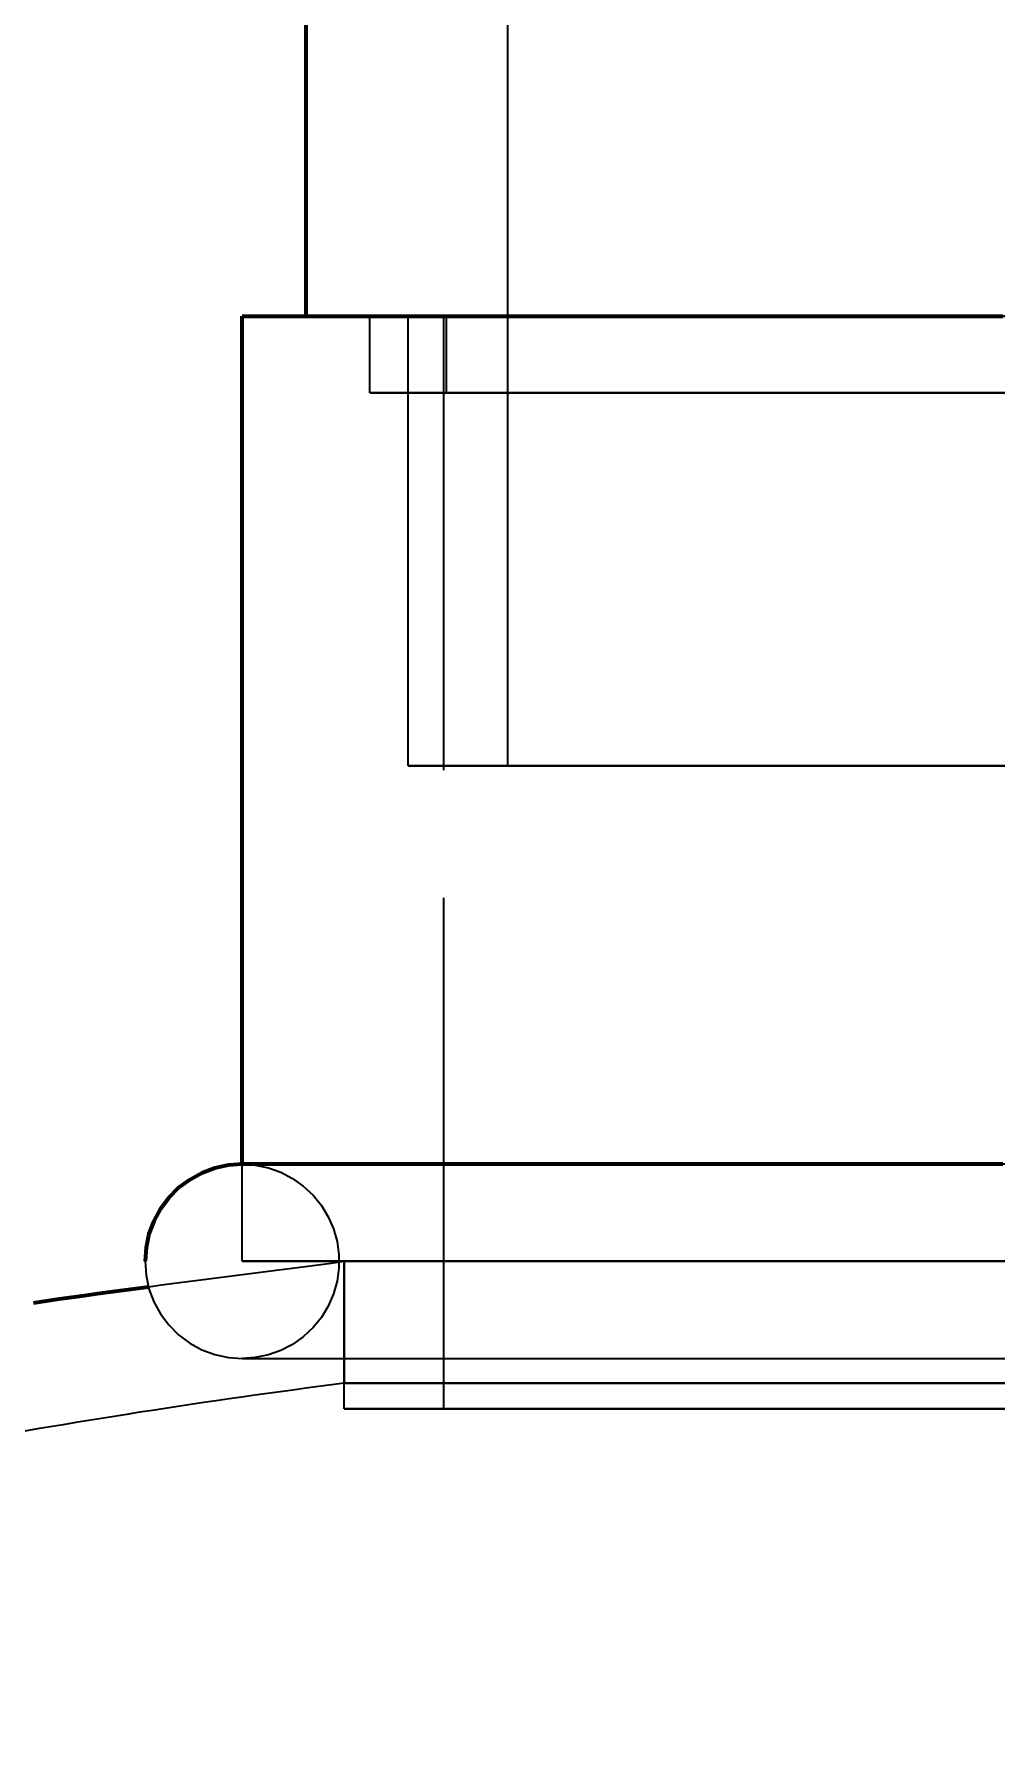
# Model space of a CAD drawing. Header units: millimetres. Extents: x 0 to 2382, y 0 to 420.
# Drawn here: x 992.16 to 999.7, y 332.97 to 346.25 of the extents above; entities that cross this region are included whole.
import ezdxf

# ---------------------------------------------------------------- set-up
doc = ezdxf.new("R2010")
doc.units = ezdxf.units.MM
doc.linetypes.add('IRAM-E-TRAZOS', pattern=[5, 4, -1])
for name, color, linetype, lineweight in [('01-VISIBLE', 7, 'CONTINUOUS', 70), ('02-OCULTA', 4, 'IRAM-E-TRAZOS', 35), ('08-FINA', 5, 'CONTINUOUS', 18)]:
    doc.layers.add(name, color=color, linetype=linetype, lineweight=lineweight)

msp = doc.modelspace()

# ---------------------------------------------------------------- linework, layer by layer
at = {"layer": '01-VISIBLE'}
for points in [[(994.292, 344.043), (994.292, 346.443)], [(993.792, 344.043), (993.893, 344.043), (993.994, 344.043), (994.095, 344.043), (994.196, 344.043), (994.297, 344.043), (994.397, 344.043), (994.498, 344.043), (994.599, 344.043), (994.7, 344.043), (994.801, 344.043), (994.902, 344.043), (995.003, 344.043), (995.104, 344.043), (995.205, 344.043), (995.306, 344.043), (995.407, 344.043), (995.508, 344.043), (995.609, 344.043), (995.71, 344.043), (995.811, 344.043), (995.912, 344.043), (996.013, 344.043), (996.114, 344.043), (996.215, 344.043), (996.316, 344.043), (996.417, 344.043), (996.518, 344.043), (996.619, 344.043), (996.72, 344.043), (996.821, 344.043), (996.922, 344.043), (997.023, 344.043), (997.124, 344.043), (997.225, 344.043), (997.326, 344.043), (997.427, 344.043), (997.527, 344.043), (997.628, 344.043), (997.729, 344.043), (997.83, 344.043), (997.931, 344.043), (998.032, 344.043), (998.133, 344.043), (998.234, 344.043), (998.335, 344.043), (998.436, 344.043), (998.537, 344.043), (998.638, 344.043), (998.739, 344.043), (998.84, 344.043), (998.941, 344.043), (999.042, 344.043), (999.143, 344.043), (999.244, 344.043), (999.345, 344.043), (999.446, 344.043), (999.547, 344.043), (999.648, 344.043), (999.749, 344.043)], [(993.792, 337.403), (993.792, 344.043)], [(993.792, 337.403), (993.684, 337.395), (993.578, 337.372), (993.476, 337.334), (993.381, 337.282), (993.294, 337.217), (993.217, 337.14), (993.152, 337.053), (993.1, 336.958), (993.062, 336.857), (993.039, 336.751), (993.032, 336.643)], [(995.372, 337.403), (995.266, 337.403), (995.161, 337.403), (995.056, 337.403), (994.95, 337.403), (994.845, 337.403), (994.74, 337.403), (994.634, 337.403), (994.529, 337.403), (994.424, 337.403), (994.318, 337.403), (994.213, 337.403), (994.108, 337.403), (994.002, 337.403), (993.897, 337.403), (993.792, 337.403)], [(999.749, 337.403), (999.648, 337.403), (999.547, 337.403), (999.446, 337.403), (999.345, 337.403), (999.244, 337.403), (999.143, 337.403), (999.042, 337.403), (998.941, 337.403), (998.84, 337.403), (998.739, 337.403), (998.638, 337.403), (998.537, 337.403), (998.436, 337.403), (998.335, 337.403), (998.234, 337.403), (998.133, 337.403), (998.032, 337.403), (997.931, 337.403), (997.83, 337.403), (997.729, 337.403), (997.628, 337.403), (997.527, 337.403), (997.427, 337.403), (997.326, 337.403), (997.225, 337.403), (997.124, 337.403), (997.023, 337.403), (996.922, 337.403), (996.821, 337.403), (996.72, 337.403), (996.619, 337.403), (996.518, 337.403), (996.417, 337.403), (996.316, 337.403), (996.215, 337.403), (996.114, 337.403), (996.013, 337.403), (995.912, 337.403), (995.811, 337.403), (995.71, 337.403), (995.609, 337.403), (995.508, 337.403), (995.407, 337.403), (995.306, 337.403), (995.205, 337.403), (995.104, 337.403), (995.003, 337.403), (994.902, 337.403), (994.801, 337.403), (994.7, 337.403), (994.599, 337.403), (994.498, 337.403), (994.397, 337.403), (994.297, 337.403), (994.196, 337.403), (994.095, 337.403), (993.994, 337.403), (993.893, 337.403), (993.792, 337.403)], [(992.158, 336.319), (992.258, 336.334), (992.358, 336.348), (992.458, 336.362), (992.558, 336.376), (992.658, 336.39), (992.758, 336.404), (992.858, 336.417), (992.958, 336.431), (993.058, 336.444)]]:
    msp.add_lwpolyline(points, dxfattribs=at)
at = {"layer": '02-OCULTA'}
for points in [[(995.872, 344.043), (995.872, 346.443)], [(999.792, 344.043), (999.692, 344.043), (999.592, 344.043), (999.492, 344.043), (999.392, 344.043), (999.292, 344.043), (999.192, 344.043), (999.092, 344.043), (998.992, 344.043), (998.892, 344.043), (998.792, 344.043), (998.692, 344.043), (998.592, 344.043), (998.492, 344.043), (998.392, 344.043), (998.292, 344.043), (998.192, 344.043), (998.092, 344.043), (997.992, 344.043), (997.892, 344.043), (997.792, 344.043), (997.692, 344.043), (997.592, 344.043), (997.492, 344.043), (997.392, 344.043), (997.292, 344.043), (997.192, 344.043), (997.092, 344.043), (996.992, 344.043), (996.892, 344.043), (996.792, 344.043), (996.692, 344.043), (996.592, 344.043), (996.492, 344.043), (996.392, 344.043), (996.292, 344.043), (996.192, 344.043), (996.092, 344.043), (995.992, 344.043), (995.892, 344.043), (995.792, 344.043), (995.692, 344.043), (995.592, 344.043), (995.492, 344.043), (995.392, 344.043), (995.292, 344.043), (995.192, 344.043), (995.092, 344.043), (994.992, 344.043), (994.892, 344.043), (994.792, 344.043), (994.692, 344.043), (994.592, 344.043), (994.492, 344.043), (994.392, 344.043), (994.292, 344.043), (994.192, 344.043), (994.092, 344.043), (993.992, 344.043), (993.892, 344.043), (993.792, 344.043)], [(999.792, 344.043), (999.692, 344.043), (999.592, 344.043), (999.492, 344.043), (999.392, 344.043), (999.292, 344.043), (999.192, 344.043), (999.092, 344.043), (998.992, 344.043), (998.892, 344.043), (998.792, 344.043), (998.692, 344.043), (998.592, 344.043), (998.492, 344.043), (998.392, 344.043), (998.292, 344.043), (998.192, 344.043), (998.092, 344.043), (997.992, 344.043), (997.892, 344.043), (997.792, 344.043), (997.692, 344.043), (997.592, 344.043), (997.492, 344.043), (997.392, 344.043), (997.292, 344.043), (997.192, 344.043), (997.092, 344.043), (996.992, 344.043), (996.892, 344.043), (996.792, 344.043), (996.692, 344.043), (996.592, 344.043), (996.492, 344.043), (996.392, 344.043), (996.292, 344.043), (996.192, 344.043), (996.092, 344.043), (995.992, 344.043), (995.892, 344.043), (995.792, 344.043), (995.692, 344.043), (995.592, 344.043), (995.492, 344.043), (995.392, 344.043), (995.292, 344.043), (995.192, 344.043), (995.092, 344.043), (994.992, 344.043), (994.892, 344.043), (994.792, 344.043), (994.692, 344.043), (994.592, 344.043), (994.492, 344.043), (994.392, 344.043), (994.292, 344.043)], [(994.292, 344.043), (994.392, 344.043), (994.492, 344.043), (994.592, 344.043), (994.692, 344.043), (994.792, 344.043), (994.892, 344.043), (994.992, 344.043), (995.092, 344.043), (995.192, 344.043), (995.292, 344.043), (995.392, 344.043), (995.492, 344.043), (995.592, 344.043), (995.692, 344.043), (995.792, 344.043), (995.892, 344.043), (995.992, 344.043), (996.092, 344.043), (996.192, 344.043), (996.292, 344.043), (996.392, 344.043), (996.492, 344.043), (996.592, 344.043), (996.692, 344.043), (996.792, 344.043), (996.892, 344.043), (996.992, 344.043), (997.092, 344.043), (997.192, 344.043), (997.292, 344.043), (997.392, 344.043), (997.492, 344.043), (997.592, 344.043), (997.692, 344.043), (997.792, 344.043), (997.892, 344.043), (997.992, 344.043), (998.092, 344.043), (998.192, 344.043), (998.292, 344.043), (998.392, 344.043), (998.492, 344.043), (998.592, 344.043), (998.692, 344.043), (998.792, 344.043), (998.892, 344.043), (998.992, 344.043), (999.092, 344.043), (999.192, 344.043), (999.292, 344.043), (999.392, 344.043), (999.492, 344.043), (999.592, 344.043), (999.692, 344.043), (999.792, 344.043)], [(999.792, 344.043), (999.692, 344.043), (999.592, 344.043), (999.492, 344.043), (999.392, 344.043), (999.292, 344.043), (999.192, 344.043), (999.092, 344.043), (998.992, 344.043), (998.892, 344.043), (998.792, 344.043), (998.692, 344.043), (998.592, 344.043), (998.492, 344.043), (998.392, 344.043), (998.292, 344.043), (998.192, 344.043), (998.092, 344.043), (997.992, 344.043), (997.892, 344.043), (997.792, 344.043), (997.692, 344.043), (997.592, 344.043), (997.492, 344.043), (997.392, 344.043), (997.292, 344.043), (997.192, 344.043), (997.092, 344.043), (996.992, 344.043), (996.892, 344.043), (996.792, 344.043), (996.692, 344.043), (996.592, 344.043), (996.492, 344.043), (996.392, 344.043), (996.292, 344.043), (996.192, 344.043), (996.092, 344.043), (995.992, 344.043), (995.892, 344.043), (995.792, 344.043), (995.692, 344.043), (995.592, 344.043), (995.492, 344.043), (995.392, 344.043), (995.292, 344.043), (995.192, 344.043), (995.092, 344.043), (994.992, 344.043), (994.892, 344.043), (994.792, 344.043)], [(994.792, 344.043), (994.892, 344.043), (994.992, 344.043), (995.092, 344.043), (995.192, 344.043), (995.292, 344.043), (995.392, 344.043), (995.492, 344.043), (995.592, 344.043), (995.692, 344.043), (995.792, 344.043), (995.892, 344.043), (995.992, 344.043), (996.092, 344.043), (996.192, 344.043), (996.292, 344.043), (996.392, 344.043), (996.492, 344.043), (996.592, 344.043), (996.692, 344.043), (996.792, 344.043), (996.892, 344.043), (996.992, 344.043), (997.092, 344.043), (997.192, 344.043), (997.292, 344.043), (997.392, 344.043), (997.492, 344.043), (997.592, 344.043), (997.692, 344.043), (997.792, 344.043), (997.892, 344.043), (997.992, 344.043), (998.092, 344.043), (998.192, 344.043), (998.292, 344.043), (998.392, 344.043), (998.492, 344.043), (998.592, 344.043), (998.692, 344.043), (998.792, 344.043), (998.892, 344.043), (998.992, 344.043), (999.092, 344.043), (999.192, 344.043), (999.292, 344.043), (999.392, 344.043), (999.492, 344.043), (999.592, 344.043), (999.692, 344.043), (999.792, 344.043)], [(994.792, 343.443), (994.792, 344.043)], [(999.792, 344.043), (999.692, 344.043), (999.592, 344.043), (999.492, 344.043), (999.392, 344.043), (999.292, 344.043), (999.192, 344.043), (999.092, 344.043), (998.992, 344.043), (998.892, 344.043), (998.792, 344.043), (998.692, 344.043), (998.592, 344.043), (998.492, 344.043), (998.392, 344.043), (998.292, 344.043), (998.192, 344.043), (998.092, 344.043), (997.992, 344.043), (997.892, 344.043), (997.792, 344.043), (997.692, 344.043), (997.592, 344.043), (997.492, 344.043), (997.392, 344.043), (997.292, 344.043), (997.192, 344.043), (997.092, 344.043), (996.992, 344.043), (996.892, 344.043), (996.792, 344.043), (996.692, 344.043), (996.592, 344.043), (996.492, 344.043), (996.392, 344.043), (996.292, 344.043), (996.192, 344.043), (996.092, 344.043), (995.992, 344.043), (995.892, 344.043), (995.792, 344.043), (995.692, 344.043), (995.592, 344.043), (995.492, 344.043), (995.392, 344.043), (995.292, 344.043), (995.192, 344.043), (995.092, 344.043)], [(995.092, 344.043), (995.192, 344.043), (995.292, 344.043), (995.392, 344.043), (995.492, 344.043), (995.592, 344.043), (995.692, 344.043), (995.792, 344.043), (995.892, 344.043), (995.992, 344.043), (996.092, 344.043), (996.192, 344.043), (996.292, 344.043), (996.392, 344.043), (996.492, 344.043), (996.592, 344.043), (996.692, 344.043), (996.792, 344.043), (996.892, 344.043), (996.992, 344.043), (997.092, 344.043), (997.192, 344.043), (997.292, 344.043), (997.392, 344.043), (997.492, 344.043), (997.592, 344.043), (997.692, 344.043), (997.792, 344.043), (997.892, 344.043), (997.992, 344.043), (998.092, 344.043), (998.192, 344.043), (998.292, 344.043), (998.392, 344.043), (998.492, 344.043), (998.592, 344.043), (998.692, 344.043), (998.792, 344.043), (998.892, 344.043), (998.992, 344.043), (999.092, 344.043), (999.192, 344.043), (999.292, 344.043), (999.392, 344.043), (999.492, 344.043), (999.592, 344.043), (999.692, 344.043), (999.792, 344.043)], [(995.092, 340.523), (995.092, 344.043)], [(999.784, 344.043), (999.684, 344.043), (999.583, 344.043), (999.483, 344.043), (999.383, 344.043), (999.283, 344.043), (999.182, 344.043), (999.082, 344.043), (998.982, 344.043), (998.881, 344.043), (998.781, 344.043), (998.681, 344.043), (998.581, 344.043), (998.48, 344.043), (998.38, 344.043), (998.28, 344.043), (998.179, 344.043), (998.079, 344.043), (997.979, 344.043), (997.879, 344.043), (997.778, 344.043), (997.678, 344.043), (997.578, 344.043), (997.478, 344.043), (997.377, 344.043), (997.277, 344.043), (997.177, 344.043), (997.076, 344.043), (996.976, 344.043), (996.876, 344.043), (996.776, 344.043), (996.675, 344.043), (996.575, 344.043), (996.475, 344.043), (996.374, 344.043), (996.274, 344.043), (996.174, 344.043), (996.074, 344.043), (995.973, 344.043), (995.873, 344.043), (995.773, 344.043), (995.673, 344.043), (995.572, 344.043), (995.472, 344.043), (995.372, 344.043)], [(995.372, 344.043), (995.472, 344.043), (995.572, 344.043), (995.673, 344.043), (995.773, 344.043), (995.873, 344.043), (995.973, 344.043), (996.074, 344.043), (996.174, 344.043), (996.274, 344.043), (996.374, 344.043), (996.475, 344.043), (996.575, 344.043), (996.675, 344.043), (996.776, 344.043), (996.876, 344.043), (996.976, 344.043), (997.076, 344.043), (997.177, 344.043), (997.277, 344.043), (997.377, 344.043), (997.478, 344.043), (997.578, 344.043), (997.678, 344.043), (997.778, 344.043), (997.879, 344.043), (997.979, 344.043), (998.079, 344.043), (998.179, 344.043), (998.28, 344.043), (998.38, 344.043), (998.48, 344.043), (998.581, 344.043), (998.681, 344.043), (998.781, 344.043), (998.881, 344.043), (998.982, 344.043), (999.082, 344.043), (999.182, 344.043), (999.283, 344.043), (999.383, 344.043), (999.483, 344.043), (999.583, 344.043), (999.684, 344.043), (999.784, 344.043)], [(995.372, 335.488), (995.372, 344.043)], [(999.792, 344.043), (999.692, 344.043), (999.592, 344.043), (999.492, 344.043), (999.392, 344.043), (999.292, 344.043), (999.192, 344.043), (999.092, 344.043), (998.992, 344.043), (998.892, 344.043), (998.792, 344.043), (998.692, 344.043), (998.592, 344.043), (998.492, 344.043), (998.392, 344.043), (998.292, 344.043), (998.192, 344.043), (998.092, 344.043), (997.992, 344.043), (997.892, 344.043), (997.792, 344.043), (997.692, 344.043), (997.592, 344.043), (997.492, 344.043), (997.392, 344.043), (997.292, 344.043), (997.192, 344.043), (997.092, 344.043), (996.992, 344.043), (996.892, 344.043), (996.792, 344.043), (996.692, 344.043), (996.592, 344.043), (996.492, 344.043), (996.392, 344.043), (996.292, 344.043), (996.192, 344.043), (996.092, 344.043), (995.992, 344.043), (995.892, 344.043), (995.792, 344.043), (995.692, 344.043), (995.592, 344.043), (995.492, 344.043), (995.392, 344.043)], [(995.392, 344.043), (995.492, 344.043), (995.592, 344.043), (995.692, 344.043), (995.792, 344.043), (995.892, 344.043), (995.992, 344.043), (996.092, 344.043), (996.192, 344.043), (996.292, 344.043), (996.392, 344.043), (996.492, 344.043), (996.592, 344.043), (996.692, 344.043), (996.792, 344.043), (996.892, 344.043), (996.992, 344.043), (997.092, 344.043), (997.192, 344.043), (997.292, 344.043), (997.392, 344.043), (997.492, 344.043), (997.592, 344.043), (997.692, 344.043), (997.792, 344.043), (997.892, 344.043), (997.992, 344.043), (998.092, 344.043), (998.192, 344.043), (998.292, 344.043), (998.392, 344.043), (998.492, 344.043), (998.592, 344.043), (998.692, 344.043), (998.792, 344.043), (998.892, 344.043), (998.992, 344.043), (999.092, 344.043), (999.192, 344.043), (999.292, 344.043), (999.392, 344.043), (999.492, 344.043), (999.592, 344.043), (999.692, 344.043), (999.792, 344.043)], [(995.392, 343.443), (995.392, 344.043)], [(999.783, 344.043), (999.683, 344.043), (999.583, 344.043), (999.482, 344.043), (999.382, 344.043), (999.282, 344.043), (999.182, 344.043), (999.081, 344.043), (998.981, 344.043), (998.881, 344.043), (998.78, 344.043), (998.68, 344.043), (998.58, 344.043), (998.479, 344.043), (998.379, 344.043), (998.279, 344.043), (998.179, 344.043), (998.078, 344.043), (997.978, 344.043), (997.878, 344.043), (997.777, 344.043), (997.677, 344.043), (997.577, 344.043), (997.476, 344.043), (997.376, 344.043), (997.276, 344.043), (997.176, 344.043), (997.075, 344.043), (996.975, 344.043), (996.875, 344.043), (996.774, 344.043), (996.674, 344.043), (996.574, 344.043), (996.473, 344.043), (996.373, 344.043), (996.273, 344.043), (996.173, 344.043), (996.072, 344.043), (995.972, 344.043), (995.872, 344.043)], [(995.872, 344.043), (995.972, 344.043), (996.072, 344.043), (996.173, 344.043), (996.273, 344.043), (996.373, 344.043), (996.473, 344.043), (996.574, 344.043), (996.674, 344.043), (996.774, 344.043), (996.875, 344.043), (996.975, 344.043), (997.075, 344.043), (997.176, 344.043), (997.276, 344.043), (997.376, 344.043), (997.476, 344.043), (997.577, 344.043), (997.677, 344.043), (997.777, 344.043), (997.878, 344.043), (997.978, 344.043), (998.078, 344.043), (998.179, 344.043), (998.279, 344.043), (998.379, 344.043), (998.479, 344.043), (998.58, 344.043), (998.68, 344.043), (998.78, 344.043), (998.881, 344.043), (998.981, 344.043), (999.081, 344.043), (999.182, 344.043), (999.282, 344.043), (999.382, 344.043), (999.482, 344.043), (999.583, 344.043), (999.683, 344.043), (999.783, 344.043)], [(999.783, 344.043), (999.683, 344.043), (999.583, 344.043), (999.482, 344.043), (999.382, 344.043), (999.282, 344.043), (999.182, 344.043), (999.081, 344.043), (998.981, 344.043), (998.881, 344.043), (998.78, 344.043), (998.68, 344.043), (998.58, 344.043), (998.479, 344.043), (998.379, 344.043), (998.279, 344.043), (998.179, 344.043), (998.078, 344.043), (997.978, 344.043), (997.878, 344.043), (997.777, 344.043), (997.677, 344.043), (997.577, 344.043), (997.476, 344.043), (997.376, 344.043), (997.276, 344.043), (997.176, 344.043), (997.075, 344.043), (996.975, 344.043), (996.875, 344.043), (996.774, 344.043), (996.674, 344.043), (996.574, 344.043), (996.473, 344.043), (996.373, 344.043), (996.273, 344.043), (996.173, 344.043), (996.072, 344.043), (995.972, 344.043), (995.872, 344.043)], [(995.872, 344.043), (995.972, 344.043), (996.072, 344.043), (996.173, 344.043), (996.273, 344.043), (996.373, 344.043), (996.473, 344.043), (996.574, 344.043), (996.674, 344.043), (996.774, 344.043), (996.875, 344.043), (996.975, 344.043), (997.075, 344.043), (997.176, 344.043), (997.276, 344.043), (997.376, 344.043), (997.476, 344.043), (997.577, 344.043), (997.677, 344.043), (997.777, 344.043), (997.878, 344.043), (997.978, 344.043), (998.078, 344.043), (998.179, 344.043), (998.279, 344.043), (998.379, 344.043), (998.479, 344.043), (998.58, 344.043), (998.68, 344.043), (998.78, 344.043), (998.881, 344.043), (998.981, 344.043), (999.081, 344.043), (999.182, 344.043), (999.282, 344.043), (999.382, 344.043), (999.482, 344.043), (999.583, 344.043), (999.683, 344.043), (999.783, 344.043)], [(995.872, 340.523), (995.872, 344.043)], [(999.792, 343.443), (999.692, 343.443), (999.592, 343.443), (999.492, 343.443), (999.392, 343.443), (999.292, 343.443), (999.192, 343.443), (999.092, 343.443), (998.992, 343.443), (998.892, 343.443), (998.792, 343.443), (998.692, 343.443), (998.592, 343.443), (998.492, 343.443), (998.392, 343.443), (998.292, 343.443), (998.192, 343.443), (998.092, 343.443), (997.992, 343.443), (997.892, 343.443), (997.792, 343.443), (997.692, 343.443), (997.592, 343.443), (997.492, 343.443), (997.392, 343.443), (997.292, 343.443), (997.192, 343.443), (997.092, 343.443), (996.992, 343.443), (996.892, 343.443), (996.792, 343.443), (996.692, 343.443), (996.592, 343.443), (996.492, 343.443), (996.392, 343.443), (996.292, 343.443), (996.192, 343.443), (996.092, 343.443), (995.992, 343.443), (995.892, 343.443), (995.792, 343.443), (995.692, 343.443), (995.592, 343.443), (995.492, 343.443), (995.392, 343.443), (995.292, 343.443), (995.192, 343.443), (995.092, 343.443), (994.992, 343.443), (994.892, 343.443), (994.792, 343.443)], [(994.792, 343.443), (994.892, 343.443), (994.992, 343.443), (995.092, 343.443), (995.192, 343.443), (995.292, 343.443), (995.392, 343.443), (995.492, 343.443), (995.592, 343.443), (995.692, 343.443), (995.792, 343.443), (995.892, 343.443), (995.992, 343.443), (996.092, 343.443), (996.192, 343.443), (996.292, 343.443), (996.392, 343.443), (996.492, 343.443), (996.592, 343.443), (996.692, 343.443), (996.792, 343.443), (996.892, 343.443), (996.992, 343.443), (997.092, 343.443), (997.192, 343.443), (997.292, 343.443), (997.392, 343.443), (997.492, 343.443), (997.592, 343.443), (997.692, 343.443), (997.792, 343.443), (997.892, 343.443), (997.992, 343.443), (998.092, 343.443), (998.192, 343.443), (998.292, 343.443), (998.392, 343.443), (998.492, 343.443), (998.592, 343.443), (998.692, 343.443), (998.792, 343.443), (998.892, 343.443), (998.992, 343.443), (999.092, 343.443), (999.192, 343.443), (999.292, 343.443), (999.392, 343.443), (999.492, 343.443), (999.592, 343.443), (999.692, 343.443), (999.792, 343.443)], [(999.792, 343.443), (999.692, 343.443), (999.592, 343.443), (999.492, 343.443), (999.392, 343.443), (999.292, 343.443), (999.192, 343.443), (999.092, 343.443), (998.992, 343.443), (998.892, 343.443), (998.792, 343.443), (998.692, 343.443), (998.592, 343.443), (998.492, 343.443), (998.392, 343.443), (998.292, 343.443), (998.192, 343.443), (998.092, 343.443), (997.992, 343.443), (997.892, 343.443), (997.792, 343.443), (997.692, 343.443), (997.592, 343.443), (997.492, 343.443), (997.392, 343.443), (997.292, 343.443), (997.192, 343.443), (997.092, 343.443), (996.992, 343.443), (996.892, 343.443), (996.792, 343.443), (996.692, 343.443), (996.592, 343.443), (996.492, 343.443), (996.392, 343.443), (996.292, 343.443), (996.192, 343.443), (996.092, 343.443), (995.992, 343.443), (995.892, 343.443), (995.792, 343.443), (995.692, 343.443), (995.592, 343.443), (995.492, 343.443), (995.392, 343.443)], [(995.392, 343.443), (995.492, 343.443), (995.592, 343.443), (995.692, 343.443), (995.792, 343.443), (995.892, 343.443), (995.992, 343.443), (996.092, 343.443), (996.192, 343.443), (996.292, 343.443), (996.392, 343.443), (996.492, 343.443), (996.592, 343.443), (996.692, 343.443), (996.792, 343.443), (996.892, 343.443), (996.992, 343.443), (997.092, 343.443), (997.192, 343.443), (997.292, 343.443), (997.392, 343.443), (997.492, 343.443), (997.592, 343.443), (997.692, 343.443), (997.792, 343.443), (997.892, 343.443), (997.992, 343.443), (998.092, 343.443), (998.192, 343.443), (998.292, 343.443), (998.392, 343.443), (998.492, 343.443), (998.592, 343.443), (998.692, 343.443), (998.792, 343.443), (998.892, 343.443), (998.992, 343.443), (999.092, 343.443), (999.192, 343.443), (999.292, 343.443), (999.392, 343.443), (999.492, 343.443), (999.592, 343.443), (999.692, 343.443), (999.792, 343.443)], [(999.792, 340.523), (999.692, 340.523), (999.592, 340.523), (999.492, 340.523), (999.392, 340.523), (999.292, 340.523), (999.192, 340.523), (999.092, 340.523), (998.992, 340.523), (998.892, 340.523), (998.792, 340.523), (998.692, 340.523), (998.592, 340.523), (998.492, 340.523), (998.392, 340.523), (998.292, 340.523), (998.192, 340.523), (998.092, 340.523), (997.992, 340.523), (997.892, 340.523), (997.792, 340.523), (997.692, 340.523), (997.592, 340.523), (997.492, 340.523), (997.392, 340.523), (997.292, 340.523), (997.192, 340.523), (997.092, 340.523), (996.992, 340.523), (996.892, 340.523), (996.792, 340.523), (996.692, 340.523), (996.592, 340.523), (996.492, 340.523), (996.392, 340.523), (996.292, 340.523), (996.192, 340.523), (996.092, 340.523), (995.992, 340.523), (995.892, 340.523), (995.792, 340.523), (995.692, 340.523), (995.592, 340.523), (995.492, 340.523), (995.392, 340.523), (995.292, 340.523), (995.192, 340.523), (995.092, 340.523)], [(995.092, 340.523), (995.192, 340.523), (995.292, 340.523), (995.392, 340.523), (995.492, 340.523), (995.592, 340.523), (995.692, 340.523), (995.792, 340.523), (995.892, 340.523), (995.992, 340.523), (996.092, 340.523), (996.192, 340.523), (996.292, 340.523), (996.392, 340.523), (996.492, 340.523), (996.592, 340.523), (996.692, 340.523), (996.792, 340.523), (996.892, 340.523), (996.992, 340.523), (997.092, 340.523), (997.192, 340.523), (997.292, 340.523), (997.392, 340.523), (997.492, 340.523), (997.592, 340.523), (997.692, 340.523), (997.792, 340.523), (997.892, 340.523), (997.992, 340.523), (998.092, 340.523), (998.192, 340.523), (998.292, 340.523), (998.392, 340.523), (998.492, 340.523), (998.592, 340.523), (998.692, 340.523), (998.792, 340.523), (998.892, 340.523), (998.992, 340.523), (999.092, 340.523), (999.192, 340.523), (999.292, 340.523), (999.392, 340.523), (999.492, 340.523), (999.592, 340.523), (999.692, 340.523), (999.792, 340.523)], [(999.783, 340.523), (999.683, 340.523), (999.583, 340.523), (999.482, 340.523), (999.382, 340.523), (999.282, 340.523), (999.182, 340.523), (999.081, 340.523), (998.981, 340.523), (998.881, 340.523), (998.78, 340.523), (998.68, 340.523), (998.58, 340.523), (998.479, 340.523), (998.379, 340.523), (998.279, 340.523), (998.179, 340.523), (998.078, 340.523), (997.978, 340.523), (997.878, 340.523), (997.777, 340.523), (997.677, 340.523), (997.577, 340.523), (997.476, 340.523), (997.376, 340.523), (997.276, 340.523), (997.176, 340.523), (997.075, 340.523), (996.975, 340.523), (996.875, 340.523), (996.774, 340.523), (996.674, 340.523), (996.574, 340.523), (996.473, 340.523), (996.373, 340.523), (996.273, 340.523), (996.173, 340.523), (996.072, 340.523), (995.972, 340.523), (995.872, 340.523)], [(995.872, 340.523), (995.972, 340.523), (996.072, 340.523), (996.173, 340.523), (996.273, 340.523), (996.373, 340.523), (996.473, 340.523), (996.574, 340.523), (996.674, 340.523), (996.774, 340.523), (996.875, 340.523), (996.975, 340.523), (997.075, 340.523), (997.176, 340.523), (997.276, 340.523), (997.376, 340.523), (997.476, 340.523), (997.577, 340.523), (997.677, 340.523), (997.777, 340.523), (997.878, 340.523), (997.978, 340.523), (998.078, 340.523), (998.179, 340.523), (998.279, 340.523), (998.379, 340.523), (998.479, 340.523), (998.58, 340.523), (998.68, 340.523), (998.78, 340.523), (998.881, 340.523), (998.981, 340.523), (999.081, 340.523), (999.182, 340.523), (999.282, 340.523), (999.382, 340.523), (999.482, 340.523), (999.583, 340.523), (999.683, 340.523), (999.783, 340.523)], [(993.792, 336.643), (993.792, 337.403)], [(993.792, 337.403), (993.895, 337.396), (993.997, 337.374), (994.094, 337.34), (994.187, 337.292), (994.271, 337.232), (994.347, 337.161), (994.413, 337.081), (994.466, 336.992), (994.508, 336.897), (994.536, 336.797), (994.55, 336.694), (994.55, 336.591), (994.536, 336.488), (994.508, 336.388), (994.466, 336.293), (994.413, 336.204), (994.347, 336.124), (994.271, 336.053), (994.187, 335.993), (994.094, 335.946), (993.997, 335.911), (993.895, 335.89), (993.792, 335.883)], [(999.784, 337.403), (999.684, 337.403), (999.583, 337.403), (999.483, 337.403), (999.383, 337.403), (999.283, 337.403), (999.182, 337.403), (999.082, 337.403), (998.982, 337.403), (998.881, 337.403), (998.781, 337.403), (998.681, 337.403), (998.581, 337.403), (998.48, 337.403), (998.38, 337.403), (998.28, 337.403), (998.179, 337.403), (998.079, 337.403), (997.979, 337.403), (997.879, 337.403), (997.778, 337.403), (997.678, 337.403), (997.578, 337.403), (997.478, 337.403), (997.377, 337.403), (997.277, 337.403), (997.177, 337.403), (997.076, 337.403), (996.976, 337.403), (996.876, 337.403), (996.776, 337.403), (996.675, 337.403), (996.575, 337.403), (996.475, 337.403), (996.374, 337.403), (996.274, 337.403), (996.174, 337.403), (996.074, 337.403), (995.973, 337.403), (995.873, 337.403), (995.773, 337.403), (995.673, 337.403), (995.572, 337.403), (995.472, 337.403), (995.372, 337.403)], [(993.032, 336.643), (993.039, 336.534), (993.062, 336.428), (993.1, 336.327), (993.152, 336.232), (993.217, 336.145), (993.294, 336.068), (993.381, 336.003), (993.476, 335.951), (993.578, 335.913), (993.684, 335.89), (993.792, 335.883)], [(993.058, 336.444), (993.16, 336.458), (993.262, 336.471), (993.365, 336.485), (993.467, 336.498), (993.569, 336.511), (993.671, 336.525), (993.774, 336.538), (993.876, 336.551), (993.978, 336.564), (994.08, 336.577), (994.183, 336.59), (994.285, 336.603), (994.387, 336.616), (994.489, 336.629), (994.592, 336.643)], [(999.792, 336.643), (999.692, 336.643), (999.592, 336.643), (999.492, 336.643), (999.392, 336.643), (999.292, 336.643), (999.192, 336.643), (999.092, 336.643), (998.992, 336.643), (998.892, 336.643), (998.792, 336.643), (998.692, 336.643), (998.592, 336.643), (998.492, 336.643), (998.392, 336.643), (998.292, 336.643), (998.192, 336.643), (998.092, 336.643), (997.992, 336.643), (997.892, 336.643), (997.792, 336.643), (997.692, 336.643), (997.592, 336.643), (997.492, 336.643), (997.392, 336.643), (997.292, 336.643), (997.192, 336.643), (997.092, 336.643), (996.992, 336.643), (996.892, 336.643), (996.792, 336.643), (996.692, 336.643), (996.592, 336.643), (996.492, 336.643), (996.392, 336.643), (996.292, 336.643), (996.192, 336.643), (996.092, 336.643), (995.992, 336.643), (995.892, 336.643), (995.792, 336.643), (995.692, 336.643), (995.592, 336.643), (995.492, 336.643), (995.392, 336.643), (995.292, 336.643), (995.192, 336.643), (995.092, 336.643), (994.992, 336.643), (994.892, 336.643), (994.792, 336.643), (994.692, 336.643), (994.592, 336.643), (994.492, 336.643), (994.392, 336.643), (994.292, 336.643), (994.192, 336.643), (994.092, 336.643), (993.992, 336.643), (993.892, 336.643), (993.792, 336.643)], [(993.792, 336.643), (993.892, 336.643), (993.992, 336.643), (994.092, 336.643), (994.192, 336.643), (994.292, 336.643), (994.392, 336.643), (994.492, 336.643), (994.592, 336.643), (994.692, 336.643), (994.792, 336.643), (994.892, 336.643), (994.992, 336.643), (995.092, 336.643), (995.192, 336.643), (995.292, 336.643), (995.392, 336.643), (995.492, 336.643), (995.592, 336.643), (995.692, 336.643), (995.792, 336.643), (995.892, 336.643), (995.992, 336.643), (996.092, 336.643), (996.192, 336.643), (996.292, 336.643), (996.392, 336.643), (996.492, 336.643), (996.592, 336.643), (996.692, 336.643), (996.792, 336.643), (996.892, 336.643), (996.992, 336.643), (997.092, 336.643), (997.192, 336.643), (997.292, 336.643), (997.392, 336.643), (997.492, 336.643), (997.592, 336.643), (997.692, 336.643), (997.792, 336.643), (997.892, 336.643), (997.992, 336.643), (998.092, 336.643), (998.192, 336.643), (998.292, 336.643), (998.392, 336.643), (998.492, 336.643), (998.592, 336.643), (998.692, 336.643), (998.792, 336.643), (998.892, 336.643), (998.992, 336.643), (999.092, 336.643), (999.192, 336.643), (999.292, 336.643), (999.392, 336.643), (999.492, 336.643), (999.592, 336.643), (999.692, 336.643), (999.792, 336.643)], [(999.791, 336.643), (999.691, 336.643), (999.591, 336.643), (999.491, 336.643), (999.391, 336.643), (999.291, 336.643), (999.191, 336.643), (999.091, 336.643), (998.991, 336.643), (998.891, 336.643), (998.791, 336.643), (998.691, 336.643), (998.591, 336.643), (998.491, 336.643), (998.391, 336.643), (998.291, 336.643), (998.191, 336.643), (998.091, 336.643), (997.991, 336.643), (997.89, 336.643), (997.79, 336.643), (997.69, 336.643), (997.59, 336.643), (997.49, 336.643), (997.39, 336.643), (997.29, 336.643), (997.19, 336.643), (997.09, 336.643), (996.99, 336.643), (996.89, 336.643), (996.79, 336.643), (996.69, 336.643), (996.59, 336.643), (996.49, 336.643), (996.39, 336.643), (996.29, 336.643), (996.19, 336.643), (996.09, 336.643), (995.99, 336.643), (995.89, 336.643), (995.79, 336.643), (995.69, 336.643), (995.59, 336.643), (995.49, 336.643), (995.39, 336.643), (995.29, 336.643), (995.19, 336.643), (995.09, 336.643), (994.99, 336.643), (994.89, 336.643), (994.79, 336.643), (994.69, 336.643), (994.59, 336.643)], [(994.59, 336.643), (994.69, 336.643), (994.79, 336.643), (994.89, 336.643), (994.99, 336.643), (995.09, 336.643), (995.19, 336.643), (995.29, 336.643), (995.39, 336.643), (995.49, 336.643), (995.59, 336.643), (995.69, 336.643), (995.79, 336.643), (995.89, 336.643), (995.99, 336.643), (996.09, 336.643), (996.19, 336.643), (996.29, 336.643), (996.39, 336.643), (996.49, 336.643), (996.59, 336.643), (996.69, 336.643), (996.79, 336.643), (996.89, 336.643), (996.99, 336.643), (997.09, 336.643), (997.19, 336.643), (997.29, 336.643), (997.39, 336.643), (997.49, 336.643), (997.59, 336.643), (997.69, 336.643), (997.79, 336.643), (997.89, 336.643), (997.991, 336.643), (998.091, 336.643), (998.191, 336.643), (998.291, 336.643), (998.391, 336.643), (998.491, 336.643), (998.591, 336.643), (998.691, 336.643), (998.791, 336.643), (998.891, 336.643), (998.991, 336.643), (999.091, 336.643), (999.191, 336.643), (999.291, 336.643), (999.391, 336.643), (999.491, 336.643), (999.591, 336.643), (999.691, 336.643), (999.791, 336.643)], [(994.59, 335.488), (994.59, 336.643)], [(999.756, 336.643), (999.655, 336.643), (999.554, 336.643), (999.452, 336.643), (999.351, 336.643), (999.25, 336.643), (999.149, 336.643), (999.047, 336.643), (998.946, 336.643), (998.845, 336.643), (998.744, 336.643), (998.642, 336.643), (998.541, 336.643), (998.44, 336.643), (998.339, 336.643), (998.237, 336.643), (998.136, 336.643), (998.035, 336.643), (997.933, 336.643), (997.832, 336.643), (997.731, 336.643), (997.63, 336.643), (997.528, 336.643), (997.427, 336.643), (997.326, 336.643), (997.225, 336.643), (997.123, 336.643), (997.022, 336.643), (996.921, 336.643), (996.82, 336.643), (996.718, 336.643), (996.617, 336.643), (996.516, 336.643), (996.414, 336.643), (996.313, 336.643), (996.212, 336.643), (996.111, 336.643), (996.009, 336.643), (995.908, 336.643), (995.807, 336.643), (995.706, 336.643), (995.604, 336.643), (995.503, 336.643), (995.402, 336.643), (995.301, 336.643), (995.199, 336.643), (995.098, 336.643), (994.997, 336.643), (994.895, 336.643), (994.794, 336.643), (994.693, 336.643), (994.592, 336.643)], [(994.592, 336.643), (994.692, 336.643), (994.793, 336.643), (994.894, 336.643), (994.994, 336.643), (995.095, 336.643), (995.195, 336.643), (995.296, 336.643), (995.397, 336.643), (995.497, 336.643), (995.598, 336.643), (995.699, 336.643), (995.799, 336.643), (995.9, 336.643), (996, 336.643), (996.101, 336.643), (996.202, 336.643), (996.302, 336.643), (996.403, 336.643), (996.504, 336.643), (996.604, 336.643), (996.705, 336.643), (996.806, 336.643), (996.906, 336.643), (997.007, 336.643), (997.107, 336.643), (997.208, 336.643), (997.309, 336.643), (997.409, 336.643), (997.51, 336.643), (997.611, 336.643), (997.711, 336.643), (997.812, 336.643), (997.912, 336.643), (998.013, 336.643), (998.114, 336.643), (998.214, 336.643), (998.315, 336.643), (998.416, 336.643), (998.516, 336.643), (998.617, 336.643), (998.717, 336.643), (998.818, 336.643), (998.919, 336.643), (999.019, 336.643), (999.12, 336.643), (999.221, 336.643), (999.321, 336.643), (999.422, 336.643), (999.522, 336.643), (999.623, 336.643), (999.724, 336.643)], [(994.592, 336.643), (994.592, 335.688)], [(993.792, 335.883), (993.892, 335.883), (993.992, 335.883), (994.092, 335.883), (994.192, 335.883), (994.292, 335.883), (994.392, 335.883), (994.492, 335.883), (994.592, 335.883), (994.692, 335.883), (994.792, 335.883), (994.892, 335.883), (994.992, 335.883), (995.092, 335.883), (995.192, 335.883), (995.292, 335.883), (995.392, 335.883), (995.492, 335.883), (995.592, 335.883), (995.692, 335.883), (995.792, 335.883), (995.892, 335.883), (995.992, 335.883), (996.092, 335.883), (996.192, 335.883), (996.292, 335.883), (996.392, 335.883), (996.492, 335.883), (996.592, 335.883), (996.692, 335.883), (996.792, 335.883), (996.892, 335.883), (996.992, 335.883), (997.092, 335.883), (997.192, 335.883), (997.292, 335.883), (997.392, 335.883), (997.492, 335.883), (997.592, 335.883), (997.692, 335.883), (997.792, 335.883), (997.892, 335.883), (997.992, 335.883), (998.092, 335.883), (998.192, 335.883), (998.292, 335.883), (998.392, 335.883), (998.492, 335.883), (998.592, 335.883), (998.692, 335.883), (998.792, 335.883), (998.892, 335.883), (998.992, 335.883), (999.092, 335.883), (999.192, 335.883), (999.292, 335.883), (999.392, 335.883), (999.492, 335.883), (999.592, 335.883), (999.692, 335.883), (999.792, 335.883)], [(993.792, 335.883), (993.892, 335.883), (993.992, 335.883), (994.092, 335.883), (994.192, 335.883), (994.292, 335.883), (994.392, 335.883), (994.492, 335.883), (994.592, 335.883), (994.692, 335.883), (994.792, 335.883), (994.892, 335.883), (994.992, 335.883), (995.092, 335.883), (995.192, 335.883), (995.292, 335.883), (995.392, 335.883), (995.492, 335.883), (995.592, 335.883), (995.692, 335.883), (995.792, 335.883), (995.892, 335.883), (995.992, 335.883), (996.092, 335.883), (996.192, 335.883), (996.292, 335.883), (996.392, 335.883), (996.492, 335.883), (996.592, 335.883), (996.692, 335.883), (996.792, 335.883), (996.892, 335.883), (996.992, 335.883), (997.092, 335.883), (997.192, 335.883), (997.292, 335.883), (997.392, 335.883), (997.492, 335.883), (997.592, 335.883), (997.692, 335.883), (997.792, 335.883), (997.892, 335.883), (997.992, 335.883), (998.092, 335.883), (998.192, 335.883), (998.292, 335.883), (998.392, 335.883), (998.492, 335.883), (998.592, 335.883), (998.692, 335.883), (998.792, 335.883), (998.892, 335.883), (998.992, 335.883), (999.092, 335.883), (999.192, 335.883), (999.292, 335.883), (999.392, 335.883), (999.492, 335.883), (999.592, 335.883), (999.692, 335.883), (999.792, 335.883)], [(994.592, 335.688), (994.491, 335.675), (994.391, 335.662), (994.291, 335.649), (994.19, 335.635), (994.09, 335.622), (993.99, 335.608), (993.89, 335.594), (993.789, 335.58), (993.689, 335.566), (993.589, 335.551), (993.489, 335.537), (993.389, 335.522), (993.289, 335.507), (993.189, 335.492), (993.089, 335.476), (992.989, 335.461), (992.889, 335.445), (992.789, 335.429), (992.689, 335.413), (992.589, 335.397), (992.489, 335.381), (992.389, 335.364), (992.289, 335.348), (992.19, 335.331), (992.09, 335.314)], [(999.792, 335.688), (999.692, 335.688), (999.592, 335.688), (999.492, 335.688), (999.392, 335.688), (999.292, 335.688), (999.192, 335.688), (999.092, 335.688), (998.992, 335.688), (998.892, 335.688), (998.792, 335.688), (998.692, 335.688), (998.592, 335.688), (998.492, 335.688), (998.392, 335.688), (998.292, 335.688), (998.192, 335.688), (998.092, 335.688), (997.992, 335.688), (997.892, 335.688), (997.792, 335.688), (997.692, 335.688), (997.592, 335.688), (997.492, 335.688), (997.392, 335.688), (997.292, 335.688), (997.192, 335.688), (997.092, 335.688), (996.992, 335.688), (996.892, 335.688), (996.792, 335.688), (996.692, 335.688), (996.592, 335.688), (996.492, 335.688), (996.392, 335.688), (996.292, 335.688), (996.192, 335.688), (996.092, 335.688), (995.992, 335.688), (995.892, 335.688), (995.792, 335.688), (995.692, 335.688), (995.592, 335.688), (995.492, 335.688), (995.392, 335.688), (995.292, 335.688), (995.192, 335.688), (995.092, 335.688), (994.992, 335.688), (994.892, 335.688), (994.792, 335.688), (994.692, 335.688), (994.592, 335.688)], [(994.592, 335.688), (994.692, 335.688), (994.792, 335.688), (994.892, 335.688), (994.992, 335.688), (995.092, 335.688), (995.192, 335.688), (995.292, 335.688), (995.392, 335.688), (995.492, 335.688), (995.592, 335.688), (995.692, 335.688), (995.792, 335.688), (995.892, 335.688), (995.992, 335.688), (996.092, 335.688), (996.192, 335.688), (996.292, 335.688), (996.392, 335.688), (996.492, 335.688), (996.592, 335.688), (996.692, 335.688), (996.792, 335.688), (996.892, 335.688), (996.992, 335.688), (997.092, 335.688), (997.192, 335.688), (997.292, 335.688), (997.392, 335.688), (997.492, 335.688), (997.592, 335.688), (997.692, 335.688), (997.792, 335.688), (997.892, 335.688), (997.992, 335.688), (998.092, 335.688), (998.192, 335.688), (998.292, 335.688), (998.392, 335.688), (998.492, 335.688), (998.592, 335.688), (998.692, 335.688), (998.792, 335.688), (998.892, 335.688), (998.992, 335.688), (999.092, 335.688), (999.192, 335.688), (999.292, 335.688), (999.392, 335.688), (999.492, 335.688), (999.592, 335.688), (999.692, 335.688), (999.792, 335.688)], [(999.791, 335.488), (999.691, 335.488), (999.591, 335.488), (999.491, 335.488), (999.391, 335.488), (999.291, 335.488), (999.191, 335.488), (999.091, 335.488), (998.991, 335.488), (998.891, 335.488), (998.791, 335.488), (998.691, 335.488), (998.591, 335.488), (998.491, 335.488), (998.391, 335.488), (998.291, 335.488), (998.191, 335.488), (998.091, 335.488), (997.991, 335.488), (997.89, 335.488), (997.79, 335.488), (997.69, 335.488), (997.59, 335.488), (997.49, 335.488), (997.39, 335.488), (997.29, 335.488), (997.19, 335.488), (997.09, 335.488), (996.99, 335.488), (996.89, 335.488), (996.79, 335.488), (996.69, 335.488), (996.59, 335.488), (996.49, 335.488), (996.39, 335.488), (996.29, 335.488), (996.19, 335.488), (996.09, 335.488), (995.99, 335.488), (995.89, 335.488), (995.79, 335.488), (995.69, 335.488), (995.59, 335.488), (995.49, 335.488), (995.39, 335.488), (995.29, 335.488), (995.19, 335.488), (995.09, 335.488), (994.99, 335.488), (994.89, 335.488), (994.79, 335.488), (994.69, 335.488), (994.59, 335.488)], [(994.59, 335.488), (994.69, 335.488), (994.79, 335.488), (994.89, 335.488), (994.99, 335.488), (995.09, 335.488), (995.19, 335.488), (995.29, 335.488), (995.39, 335.488), (995.49, 335.488), (995.59, 335.488), (995.69, 335.488), (995.79, 335.488), (995.89, 335.488), (995.99, 335.488), (996.09, 335.488), (996.19, 335.488), (996.29, 335.488), (996.39, 335.488), (996.49, 335.488), (996.59, 335.488), (996.69, 335.488), (996.79, 335.488), (996.89, 335.488), (996.99, 335.488), (997.09, 335.488), (997.19, 335.488), (997.29, 335.488), (997.39, 335.488), (997.49, 335.488), (997.59, 335.488), (997.69, 335.488), (997.79, 335.488), (997.89, 335.488), (997.991, 335.488), (998.091, 335.488), (998.191, 335.488), (998.291, 335.488), (998.391, 335.488), (998.491, 335.488), (998.591, 335.488), (998.691, 335.488), (998.791, 335.488), (998.891, 335.488), (998.991, 335.488), (999.091, 335.488), (999.191, 335.488), (999.291, 335.488), (999.391, 335.488), (999.491, 335.488), (999.591, 335.488), (999.691, 335.488), (999.791, 335.488)], [(999.784, 335.488), (999.684, 335.488), (999.583, 335.488), (999.483, 335.488), (999.383, 335.488), (999.283, 335.488), (999.182, 335.488), (999.082, 335.488), (998.982, 335.488), (998.881, 335.488), (998.781, 335.488), (998.681, 335.488), (998.581, 335.488), (998.48, 335.488), (998.38, 335.488), (998.28, 335.488), (998.179, 335.488), (998.079, 335.488), (997.979, 335.488), (997.879, 335.488), (997.778, 335.488), (997.678, 335.488), (997.578, 335.488), (997.478, 335.488), (997.377, 335.488), (997.277, 335.488), (997.177, 335.488), (997.076, 335.488), (996.976, 335.488), (996.876, 335.488), (996.776, 335.488), (996.675, 335.488), (996.575, 335.488), (996.475, 335.488), (996.374, 335.488), (996.274, 335.488), (996.174, 335.488), (996.074, 335.488), (995.973, 335.488), (995.873, 335.488), (995.773, 335.488), (995.673, 335.488), (995.572, 335.488), (995.472, 335.488), (995.372, 335.488)], [(995.372, 335.488), (995.472, 335.488), (995.572, 335.488), (995.673, 335.488), (995.773, 335.488), (995.873, 335.488), (995.973, 335.488), (996.074, 335.488), (996.174, 335.488), (996.274, 335.488), (996.374, 335.488), (996.475, 335.488), (996.575, 335.488), (996.675, 335.488), (996.776, 335.488), (996.876, 335.488), (996.976, 335.488), (997.076, 335.488), (997.177, 335.488), (997.277, 335.488), (997.377, 335.488), (997.478, 335.488), (997.578, 335.488), (997.678, 335.488), (997.778, 335.488), (997.879, 335.488), (997.979, 335.488), (998.079, 335.488), (998.179, 335.488), (998.28, 335.488), (998.38, 335.488), (998.48, 335.488), (998.581, 335.488), (998.681, 335.488), (998.781, 335.488), (998.881, 335.488), (998.982, 335.488), (999.082, 335.488), (999.182, 335.488), (999.283, 335.488), (999.383, 335.488), (999.483, 335.488), (999.583, 335.488), (999.684, 335.488), (999.784, 335.488)]]:
    msp.add_lwpolyline(points, dxfattribs=at)
at = {"layer": '08-FINA'}
msp.add_circle((990.667, 354.167), 36.833, dxfattribs=at)

doc.saveas('drawing.dxf')
